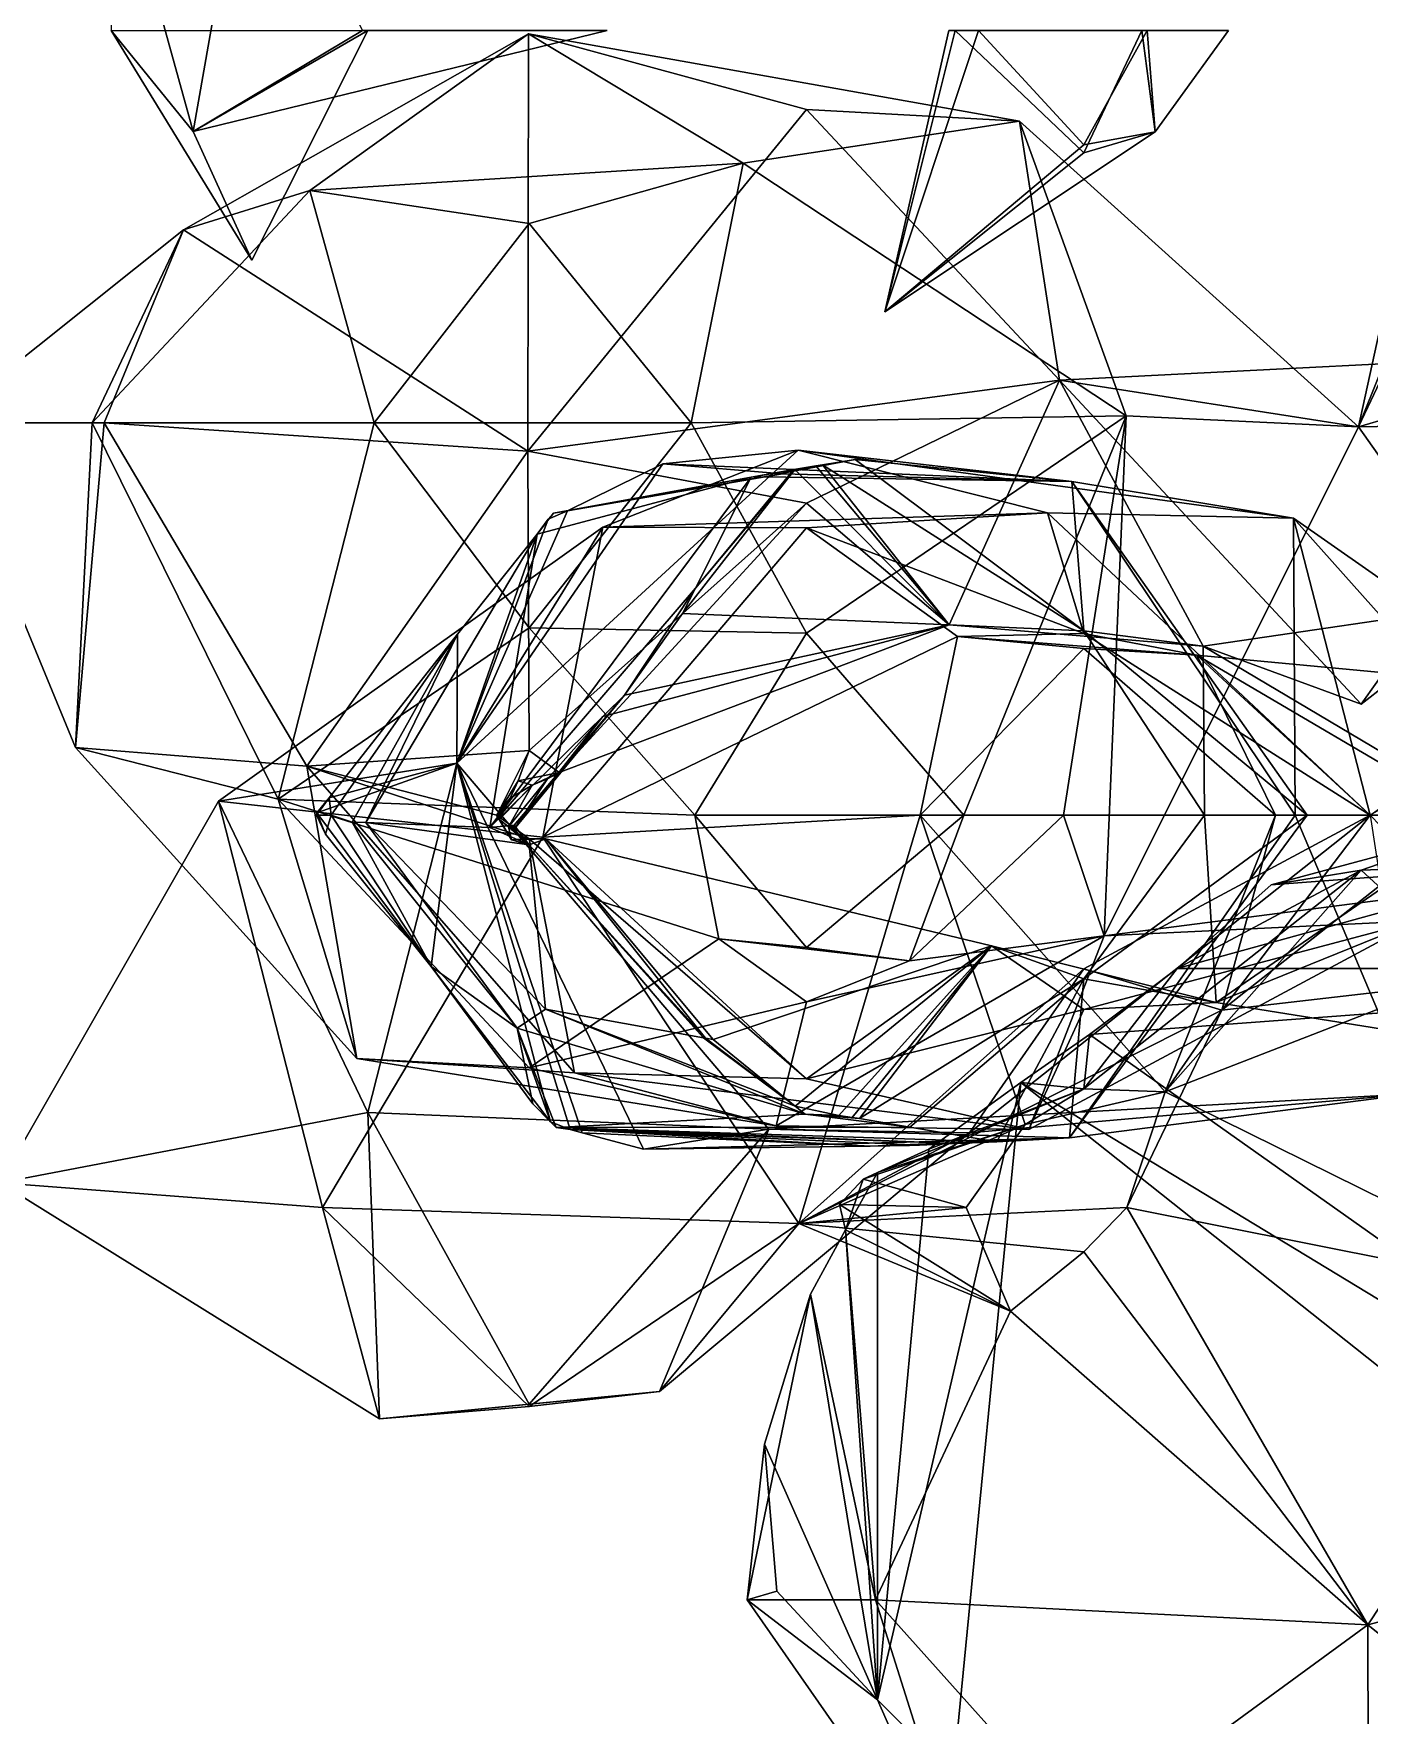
# Model space of a CAD drawing. Extents: x 290095 to 295679, y 4553756 to 4561441.
# Drawn here: x 294181.7 to 294242.3, y 4559275.8 to 4559352.2 of the extents above; entities that cross this region are included whole.
import ezdxf

# ---------------------------------------------------------------- set-up
doc = ezdxf.new("R2010")
doc.units = 0
doc.layers.add('Au_ppm_Pref_-_0_5', color=7, linetype='CONTINUOUS')

msp = doc.modelspace()

# ---------------------------------------------------------------- linework, layer by layer
at = {"layer": 'Au_ppm_Pref_-_0_5'}
for points in [[(294185.096, 4559361.518, 1882.766), (294188.91, 4559347.785, 1881.885), (294191.565, 4559362.943, 1879.242)], [(294196.594, 4559352.37, 1880.395), (294191.565, 4559362.943, 1879.242), (294188.91, 4559347.785, 1881.885)], [(294188.91, 4559347.785, 1881.885), (294185.096, 4559361.518, 1882.766), (294185.185, 4559352.37, 1885.774)], [(294196.842, 4559352.37, 1885.254), (294191.565, 4559341.931, 1886.245), (294185.185, 4559352.37, 1885.774)], [(294188.91, 4559347.785, 1881.885), (294185.185, 4559352.37, 1885.774), (294191.565, 4559341.931, 1886.245)], [(294204.101, 4559333.259, 1858.168), (294188.457, 4559343.314, 1854.525), (294204.137, 4559352.217, 1853.047)], [(294204.137, 4559352.217, 1853.047), (294188.457, 4559343.314, 1854.525), (294194.203, 4559345.102, 1848.309)], [(294196.842, 4559352.37, 1885.254), (294188.91, 4559347.785, 1881.885), (294191.565, 4559341.931, 1886.245)], [(294196.842, 4559352.37, 1885.254), (294207.712, 4559352.37, 1882.766), (294188.91, 4559347.785, 1881.885)], [(294188.91, 4559347.785, 1881.885), (294207.712, 4559352.37, 1882.766), (294196.594, 4559352.37, 1880.395)], [(294194.203, 4559345.102, 1848.309), (294213.885, 4559346.333, 1847.785), (294204.137, 4559352.217, 1853.047)], [(294204.137, 4559352.217, 1853.047), (294216.764, 4559348.78, 1857.812), (294204.101, 4559333.259, 1858.168)], [(294213.885, 4559346.333, 1847.785), (294226.45, 4559348.251, 1853.069), (294204.137, 4559352.217, 1853.047)], [(294226.45, 4559348.251, 1853.069), (294216.764, 4559348.78, 1857.812), (294204.137, 4559352.217, 1853.047)], [(294220.328, 4559339.593, 1876.827), (294223.231, 4559352.37, 1876.827), (294223.524, 4559352.37, 1879.579)], [(294220.328, 4559339.593, 1876.827), (294223.524, 4559352.37, 1879.579), (294229.363, 4559346.81, 1878.68)], [(294223.231, 4559352.37, 1876.827), (294220.328, 4559339.593, 1876.827), (294224.586, 4559352.37, 1874.575)], [(294220.328, 4559339.593, 1876.827), (294229.363, 4559347.167, 1875.092), (294224.586, 4559352.37, 1874.575)], [(294229.363, 4559346.81, 1878.68), (294223.524, 4559352.37, 1879.579), (294231.999, 4559352.37, 1878.069)], [(294232.25, 4559352.37, 1875.465), (294224.586, 4559352.37, 1874.575), (294229.363, 4559347.167, 1875.092)], [(294232.615, 4559347.77, 1876.827), (294229.363, 4559346.81, 1878.68), (294231.999, 4559352.37, 1878.069)], [(294232.615, 4559347.77, 1876.827), (294232.25, 4559352.37, 1875.465), (294229.363, 4559347.167, 1875.092)], [(294235.938, 4559352.37, 1876.827), (294232.615, 4559347.77, 1876.827), (294231.999, 4559352.37, 1878.069)], [(294232.615, 4559347.77, 1876.827), (294235.938, 4559352.37, 1876.827), (294232.25, 4559352.37, 1875.465)], [(294249.076, 4559352.37, 1855.655), (294253.357, 4559337.761, 1860.586), (294241.847, 4559334.371, 1853.103)], [(294249.076, 4559352.37, 1855.655), (294241.847, 4559334.371, 1853.103), (294245.782, 4559352.37, 1853.069)], [(294255.488, 4559334.607, 1847.739), (294250.388, 4559352.37, 1851.102), (294241.847, 4559334.371, 1853.103)], [(294241.847, 4559334.371, 1853.103), (294250.388, 4559352.37, 1851.102), (294245.782, 4559352.37, 1853.069)], [(294216.764, 4559348.78, 1857.812), (294228.26, 4559336.48, 1859.311), (294204.101, 4559333.259, 1858.168)], [(294226.45, 4559348.251, 1853.069), (294228.26, 4559336.48, 1859.311), (294216.764, 4559348.78, 1857.812)], [(294213.885, 4559346.333, 1847.785), (294231.292, 4559334.859, 1846.567), (294226.45, 4559348.251, 1853.069)], [(294241.847, 4559334.371, 1853.103), (294228.26, 4559336.48, 1859.311), (294226.45, 4559348.251, 1853.069)], [(294226.45, 4559348.251, 1853.069), (294231.292, 4559334.859, 1846.567), (294241.847, 4559334.371, 1853.103)], [(294232.615, 4559347.77, 1876.827), (294220.328, 4559339.593, 1876.827), (294229.363, 4559346.81, 1878.68)], [(294220.328, 4559339.593, 1876.827), (294232.615, 4559347.77, 1876.827), (294229.363, 4559347.167, 1875.092)], [(294213.885, 4559346.333, 1847.785), (294194.203, 4559345.102, 1848.309), (294204.164, 4559343.599, 1844.114)], [(294213.885, 4559346.333, 1847.785), (294204.164, 4559343.599, 1844.114), (294211.529, 4559334.552, 1843.659)], [(294213.885, 4559346.333, 1847.785), (294211.529, 4559334.552, 1843.659), (294231.292, 4559334.859, 1846.567)], [(294194.203, 4559345.102, 1848.309), (294184.319, 4559334.552, 1847.935), (294197.133, 4559334.552, 1843.815)], [(294188.457, 4559343.314, 1854.525), (294184.319, 4559334.552, 1847.935), (294194.203, 4559345.102, 1848.309)], [(294194.203, 4559345.102, 1848.309), (294197.133, 4559334.552, 1843.815), (294204.164, 4559343.599, 1844.114)], [(294204.164, 4559343.599, 1844.114), (294197.133, 4559334.552, 1843.815), (294211.529, 4559334.552, 1843.659)], [(294177.462, 4559334.552, 1853.069), (294188.457, 4559343.314, 1854.525), (294184.857, 4559334.552, 1856.231)], [(294188.457, 4559343.314, 1854.525), (294177.462, 4559334.552, 1853.069), (294184.319, 4559334.552, 1847.935)], [(294204.101, 4559333.259, 1858.168), (294184.857, 4559334.552, 1856.231), (294188.457, 4559343.314, 1854.525)], [(294253.357, 4559337.761, 1860.586), (294241.962, 4559321.767, 1860.686), (294228.26, 4559336.48, 1859.311)], [(294253.357, 4559337.761, 1860.586), (294228.26, 4559336.48, 1859.311), (294241.847, 4559334.371, 1853.103)], [(294247.794, 4559326.304, 1864.948), (294241.962, 4559321.767, 1860.686), (294253.357, 4559337.761, 1860.586)], [(294216.764, 4559330.899, 1863.73), (294204.101, 4559333.259, 1858.168), (294228.26, 4559336.48, 1859.311)], [(294223.25, 4559325.378, 1864.948), (294216.764, 4559330.899, 1863.73), (294228.26, 4559336.48, 1859.311)], [(294223.25, 4559325.378, 1864.948), (294228.26, 4559336.48, 1859.311), (294234.786, 4559324.404, 1864.948)], [(294234.786, 4559324.404, 1864.948), (294228.26, 4559336.48, 1859.311), (294241.962, 4559321.767, 1860.686)], [(294183.565, 4559319.807, 1853.069), (294177.462, 4559334.552, 1853.069), (294184.857, 4559334.552, 1856.231)], [(294177.462, 4559334.552, 1853.069), (294183.565, 4559319.807, 1853.069), (294184.319, 4559334.552, 1847.935)], [(294192.771, 4559317.458, 1847.3), (294184.319, 4559334.552, 1847.935), (294183.565, 4559319.807, 1853.069)], [(294194.069, 4559318.952, 1857.848), (294183.565, 4559319.807, 1853.069), (294184.857, 4559334.552, 1856.231)], [(294184.319, 4559334.552, 1847.935), (294192.771, 4559317.458, 1847.3), (294197.133, 4559334.552, 1843.815)], [(294204.101, 4559333.259, 1858.168), (294194.069, 4559318.952, 1857.848), (294184.857, 4559334.552, 1856.231)], [(294192.771, 4559317.458, 1847.3), (294204.164, 4559325.238, 1844.025), (294197.133, 4559334.552, 1843.815)], [(294211.529, 4559334.552, 1843.659), (294197.133, 4559334.552, 1843.815), (294204.164, 4559325.238, 1844.025)], [(294204.164, 4559325.238, 1844.025), (294216.764, 4559324.998, 1844.375), (294211.529, 4559334.552, 1843.659)], [(294211.529, 4559334.552, 1843.659), (294216.764, 4559324.998, 1844.375), (294231.292, 4559334.859, 1846.567)], [(294223.916, 4559316.734, 1843.758), (294231.292, 4559334.859, 1846.567), (294216.764, 4559324.998, 1844.375)], [(294228.443, 4559316.734, 1847.13), (294231.292, 4559334.859, 1846.567), (294223.916, 4559316.734, 1843.758)], [(294228.443, 4559316.734, 1847.13), (294230.292, 4559311.246, 1852.702), (294231.292, 4559334.859, 1846.567)], [(294231.292, 4559334.859, 1846.567), (294230.292, 4559311.246, 1852.702), (294241.847, 4559334.371, 1853.103)], [(294230.292, 4559311.246, 1852.702), (294255.866, 4559314.552, 1853.052), (294241.847, 4559334.371, 1853.103)], [(294255.866, 4559314.552, 1853.052), (294255.488, 4559334.607, 1847.739), (294241.847, 4559334.371, 1853.103)], [(294204.164, 4559319.671, 1863.969), (294194.069, 4559318.952, 1857.848), (294204.101, 4559333.259, 1858.168)], [(294210.242, 4559332.683, 1873.405), (294216.387, 4559333.309, 1876.893), (294200.885, 4559319.086, 1876.187)], [(294216.387, 4559333.309, 1876.893), (294207.518, 4559329.809, 1882.766), (294200.885, 4559319.086, 1876.187)], [(294216.764, 4559330.899, 1863.73), (294204.164, 4559319.671, 1863.969), (294204.101, 4559333.259, 1858.168)], [(294227.713, 4559330.456, 1882.179), (294207.518, 4559329.809, 1882.766), (294216.387, 4559333.309, 1876.893)], [(294210.242, 4559332.683, 1873.405), (294228.823, 4559331.889, 1871.521), (294216.387, 4559333.309, 1876.893)], [(294214.261, 4559332.077, 1866.3), (294218.983, 4559332.888, 1866.549), (294214.832, 4559332.096, 1871.136)], [(294214.261, 4559332.077, 1866.3), (294217.496, 4559332.647, 1865.562), (294218.983, 4559332.888, 1866.549)], [(294228.823, 4559331.889, 1871.521), (294214.832, 4559332.096, 1871.136), (294218.983, 4559332.888, 1866.549)], [(294227.713, 4559330.456, 1882.179), (294216.387, 4559333.309, 1876.893), (294238.897, 4559330.218, 1876.827)], [(294238.897, 4559330.218, 1876.827), (294216.387, 4559333.309, 1876.893), (294228.823, 4559331.889, 1871.521)], [(294217.496, 4559332.647, 1865.562), (294229.363, 4559325.095, 1867.735), (294218.983, 4559332.888, 1866.549)], [(294229.363, 4559325.095, 1867.735), (294228.823, 4559331.889, 1871.521), (294218.983, 4559332.888, 1866.549)], [(294200.885, 4559319.086, 1876.187), (294205.915, 4559330.543, 1872.036), (294210.242, 4559332.683, 1873.405)], [(294211.72, 4559327.032, 1865.394), (294214.261, 4559332.077, 1866.3), (294202.388, 4559316.173, 1866.137)], [(294214.261, 4559332.077, 1866.3), (294204.527, 4559329.494, 1871.714), (294202.388, 4559316.173, 1866.137)], [(294204.527, 4559329.494, 1871.714), (294214.261, 4559332.077, 1866.3), (294205.27, 4559330.437, 1871.696)], [(294205.27, 4559330.437, 1871.696), (294215.673, 4559332.23, 1871.835), (294205.915, 4559330.543, 1872.036)], [(294205.27, 4559330.437, 1871.696), (294214.832, 4559332.096, 1871.136), (294215.673, 4559332.23, 1871.835)], [(294205.27, 4559330.437, 1871.696), (294214.261, 4559332.077, 1866.3), (294214.832, 4559332.096, 1871.136)], [(294215.673, 4559332.23, 1871.835), (294210.242, 4559332.683, 1873.405), (294205.915, 4559330.543, 1872.036)], [(294210.242, 4559332.683, 1873.405), (294215.673, 4559332.23, 1871.835), (294228.823, 4559331.889, 1871.521)], [(294211.72, 4559327.032, 1865.394), (294211.141, 4559325.882, 1865.188), (294216.234, 4559332.432, 1865.405)], [(294211.141, 4559325.882, 1865.188), (294223.25, 4559325.378, 1864.948), (294216.234, 4559332.432, 1865.405)], [(294216.193, 4559332.424, 1865.424), (294211.72, 4559327.032, 1865.394), (294216.234, 4559332.432, 1865.405)], [(294216.193, 4559332.424, 1865.424), (294214.261, 4559332.077, 1866.3), (294211.72, 4559327.032, 1865.394)], [(294216.193, 4559332.424, 1865.424), (294217.496, 4559332.647, 1865.562), (294214.261, 4559332.077, 1866.3)], [(294214.832, 4559332.096, 1871.136), (294228.823, 4559331.889, 1871.521), (294215.673, 4559332.23, 1871.835)], [(294216.193, 4559332.424, 1865.424), (294217.195, 4559332.598, 1865.396), (294217.496, 4559332.647, 1865.562)], [(294216.234, 4559332.432, 1865.405), (294217.195, 4559332.598, 1865.396), (294216.193, 4559332.424, 1865.424)], [(294217.195, 4559332.598, 1865.396), (294216.234, 4559332.432, 1865.405), (294223.25, 4559325.378, 1864.948)], [(294223.25, 4559325.378, 1864.948), (294217.496, 4559332.647, 1865.562), (294217.195, 4559332.598, 1865.396)], [(294229.363, 4559325.095, 1867.735), (294217.496, 4559332.647, 1865.562), (294223.25, 4559325.378, 1864.948)], [(294238.974, 4559316.734, 1872.296), (294238.897, 4559330.218, 1876.827), (294228.823, 4559331.889, 1871.521)], [(294239.519, 4559316.734, 1870.887), (294238.974, 4559316.734, 1872.296), (294228.823, 4559331.889, 1871.521)], [(294239.519, 4559316.734, 1870.887), (294228.823, 4559331.889, 1871.521), (294229.363, 4559325.095, 1867.735)], [(294200.885, 4559319.086, 1876.187), (294205.034, 4559330.169, 1871.718), (294205.915, 4559330.543, 1872.036)], [(294216.764, 4559330.899, 1863.73), (294205.531, 4559318.667, 1864.948), (294204.164, 4559319.671, 1863.969)], [(294205.27, 4559330.437, 1871.696), (294205.034, 4559330.169, 1871.718), (294204.527, 4559329.494, 1871.714)], [(294205.915, 4559330.543, 1872.036), (294205.034, 4559330.169, 1871.718), (294205.27, 4559330.437, 1871.696)], [(294205.531, 4559318.667, 1864.948), (294216.764, 4559330.899, 1863.73), (294223.25, 4559325.378, 1864.948)], [(294216.764, 4559329.773, 1887.112), (294207.518, 4559329.809, 1882.766), (294227.713, 4559330.456, 1882.179)], [(294216.764, 4559329.773, 1887.112), (294227.713, 4559330.456, 1882.179), (294229.363, 4559324.985, 1885.955)], [(294242.373, 4559316.734, 1882.894), (294229.363, 4559324.985, 1885.955), (294227.713, 4559330.456, 1882.179)], [(294242.373, 4559316.734, 1882.894), (294227.713, 4559330.456, 1882.179), (294238.897, 4559330.218, 1876.827)], [(294204.787, 4559315.73, 1888.466), (294190.057, 4559317.37, 1883.001), (294207.518, 4559329.809, 1882.766)], [(294207.518, 4559329.809, 1882.766), (294190.057, 4559317.37, 1883.001), (294200.885, 4559319.086, 1876.187)], [(294205.034, 4559330.169, 1871.718), (294200.885, 4559319.086, 1876.187), (294204.527, 4559329.494, 1871.714)], [(294216.764, 4559329.773, 1887.112), (294204.787, 4559315.73, 1888.466), (294207.518, 4559329.809, 1882.766)], [(294216.764, 4559329.773, 1887.112), (294223.629, 4559324.842, 1888.705), (294204.787, 4559315.73, 1888.466)], [(294216.764, 4559329.773, 1887.112), (294229.363, 4559324.985, 1885.955), (294223.629, 4559324.842, 1888.705)], [(294250.938, 4559316.734, 1875.118), (294251.023, 4559321.738, 1876.827), (294238.897, 4559330.218, 1876.827)], [(294250.938, 4559316.734, 1875.118), (294238.897, 4559330.218, 1876.827), (294238.974, 4559316.734, 1872.296)], [(294242.373, 4559316.734, 1882.894), (294238.897, 4559330.218, 1876.827), (294251.023, 4559321.738, 1876.827)], [(294204.527, 4559329.494, 1871.714), (294200.911, 4559324.953, 1871.474), (294196.748, 4559316.391, 1869.495)], [(294202.388, 4559316.173, 1866.137), (294204.527, 4559329.494, 1871.714), (294196.748, 4559316.391, 1869.495)], [(294200.911, 4559324.953, 1871.474), (294204.527, 4559329.494, 1871.714), (294200.885, 4559319.086, 1876.187)], [(294208.5, 4559322.173, 1865.06), (294211.72, 4559327.032, 1865.394), (294202.388, 4559316.173, 1866.137)], [(294211.72, 4559327.032, 1865.394), (294208.5, 4559322.173, 1865.06), (294211.141, 4559325.882, 1865.188)], [(294223.25, 4559325.378, 1864.948), (294211.141, 4559325.882, 1865.188), (294208.5, 4559322.173, 1865.06)], [(294247.731, 4559316.734, 1868.168), (294234.786, 4559324.404, 1864.948), (294247.794, 4559326.304, 1864.948)], [(294234.786, 4559324.404, 1864.948), (294241.962, 4559321.767, 1860.686), (294247.794, 4559326.304, 1864.948)], [(294211.694, 4559316.734, 1844.74), (294204.164, 4559325.238, 1844.025), (294192.771, 4559317.458, 1847.3)], [(294204.164, 4559325.238, 1844.025), (294211.694, 4559316.734, 1844.74), (294216.764, 4559324.998, 1844.375)], [(294207.513, 4559321.216, 1865.033), (294205.531, 4559318.667, 1864.948), (294223.25, 4559325.378, 1864.948)], [(294223.25, 4559325.378, 1864.948), (294208.5, 4559322.173, 1865.06), (294207.513, 4559321.216, 1865.033)], [(294223.25, 4559325.378, 1864.948), (294234.786, 4559324.404, 1864.948), (294229.363, 4559325.095, 1867.735)], [(294234.848, 4559316.734, 1867.534), (294229.363, 4559325.095, 1867.735), (294234.786, 4559324.404, 1864.948)], [(294239.519, 4559316.734, 1870.887), (294229.363, 4559325.095, 1867.735), (294234.848, 4559316.734, 1867.534)], [(294200.911, 4559324.953, 1871.474), (294200.885, 4559319.086, 1876.187), (294195.084, 4559317.514, 1871.184)], [(294195.176, 4559316.734, 1870.575), (294200.911, 4559324.953, 1871.474), (294195.084, 4559317.514, 1871.184)], [(294196.132, 4559316.415, 1869.861), (294200.911, 4559324.953, 1871.474), (294195.176, 4559316.734, 1870.575)], [(294196.748, 4559316.391, 1869.495), (294200.911, 4559324.953, 1871.474), (294196.132, 4559316.415, 1869.861)], [(294223.629, 4559324.842, 1888.705), (294221.928, 4559316.734, 1892.21), (294204.787, 4559315.73, 1888.466)], [(294216.764, 4559324.998, 1844.375), (294211.694, 4559316.734, 1844.74), (294223.916, 4559316.734, 1843.758)], [(294223.629, 4559324.842, 1888.705), (294229.363, 4559324.305, 1891.229), (294221.928, 4559316.734, 1892.21)], [(294238.078, 4559316.734, 1892.813), (294221.928, 4559316.734, 1892.21), (294229.363, 4559324.305, 1891.229)], [(294223.629, 4559324.842, 1888.705), (294229.363, 4559324.985, 1885.955), (294234.497, 4559323.994, 1888.705)], [(294223.629, 4559324.842, 1888.705), (294234.497, 4559323.994, 1888.705), (294229.363, 4559324.305, 1891.229)], [(294242.373, 4559316.734, 1882.894), (294234.497, 4559323.994, 1888.705), (294229.363, 4559324.985, 1885.955)], [(294238.078, 4559316.734, 1892.813), (294229.363, 4559324.305, 1891.229), (294234.497, 4559323.994, 1888.705)], [(294247.731, 4559316.734, 1868.168), (294234.848, 4559316.734, 1867.534), (294234.786, 4559324.404, 1864.948)], [(294246.881, 4559316.734, 1892.326), (294238.078, 4559316.734, 1892.813), (294234.497, 4559323.994, 1888.705)], [(294246.881, 4559316.734, 1892.326), (294234.497, 4559323.994, 1888.705), (294250.483, 4559322.502, 1888.705)], [(294242.373, 4559316.734, 1882.894), (294250.483, 4559322.502, 1888.705), (294234.497, 4559323.994, 1888.705)], [(294208.5, 4559322.173, 1865.06), (294202.388, 4559316.173, 1866.137), (294203.48, 4559316.268, 1865.426)], [(294203.488, 4559316.097, 1865.33), (294208.5, 4559322.173, 1865.06), (294203.48, 4559316.268, 1865.426)], [(294208.5, 4559322.173, 1865.06), (294203.488, 4559316.097, 1865.33), (294207.513, 4559321.216, 1865.033)], [(294207.513, 4559321.216, 1865.033), (294203.488, 4559316.097, 1865.33), (294205.007, 4559318.381, 1865.1)], [(294205.007, 4559318.381, 1865.1), (294205.531, 4559318.667, 1864.948), (294207.513, 4559321.216, 1865.033)], [(294192.771, 4559317.458, 1847.3), (294183.565, 4559319.807, 1853.069), (294196.342, 4559305.671, 1853.069)], [(294196.342, 4559305.671, 1853.069), (294183.565, 4559319.807, 1853.069), (294194.069, 4559318.952, 1857.848)], [(294200.885, 4559319.086, 1876.187), (294190.057, 4559317.37, 1883.001), (294196.835, 4559303.224, 1877.875)], [(294204.164, 4559319.671, 1863.969), (294202.694, 4559316.734, 1864.255), (294194.069, 4559318.952, 1857.848)], [(294204.164, 4559315.661, 1864.59), (294206.235, 4559305.03, 1857.947), (294194.069, 4559318.952, 1857.848)], [(294204.164, 4559315.661, 1864.59), (294194.069, 4559318.952, 1857.848), (294202.694, 4559316.734, 1864.255)], [(294196.342, 4559305.671, 1853.069), (294194.069, 4559318.952, 1857.848), (294206.235, 4559305.03, 1857.947)], [(294199.71, 4559309.857, 1871.213), (294194.524, 4559316.839, 1871.124), (294200.885, 4559319.086, 1876.187)], [(294195.084, 4559317.514, 1871.184), (294200.885, 4559319.086, 1876.187), (294194.524, 4559316.839, 1871.124)], [(294215.059, 4559302.462, 1877.464), (294200.885, 4559319.086, 1876.187), (294196.835, 4559303.224, 1877.875)], [(294199.71, 4559309.857, 1871.213), (294200.885, 4559319.086, 1876.187), (294205.139, 4559302.806, 1871.424)], [(294206.028, 4559302.449, 1871.817), (294200.885, 4559319.086, 1876.187), (294206.573, 4559302.305, 1872.091)], [(294205.139, 4559302.806, 1871.424), (294200.885, 4559319.086, 1876.187), (294206.028, 4559302.449, 1871.817)], [(294206.573, 4559302.305, 1872.091), (294200.885, 4559319.086, 1876.187), (294209.362, 4559301.563, 1873.495)], [(294200.885, 4559319.086, 1876.187), (294215.059, 4559302.462, 1877.464), (294209.362, 4559301.563, 1873.495)], [(294204.164, 4559319.671, 1863.969), (294203.676, 4559318.281, 1864.662), (294202.694, 4559316.734, 1864.255)], [(294205.531, 4559318.667, 1864.948), (294203.676, 4559318.281, 1864.662), (294204.164, 4559319.671, 1863.969)], [(294202.694, 4559316.734, 1864.255), (294203.676, 4559318.281, 1864.662), (294203.303, 4559317.494, 1864.795)], [(294204.309, 4559318.097, 1864.948), (294205.007, 4559318.381, 1865.1), (294203.236, 4559316.199, 1865.207)], [(294205.007, 4559318.381, 1865.1), (294203.488, 4559316.097, 1865.33), (294203.236, 4559316.199, 1865.207)], [(294203.676, 4559318.281, 1864.662), (294204.309, 4559318.097, 1864.948), (294203.303, 4559317.494, 1864.795)], [(294205.531, 4559318.667, 1864.948), (294204.309, 4559318.097, 1864.948), (294203.676, 4559318.281, 1864.662)], [(294205.531, 4559318.667, 1864.948), (294205.007, 4559318.381, 1865.1), (294204.309, 4559318.097, 1864.948)], [(294204.164, 4559305.259, 1849.244), (294212.792, 4559311.117, 1847.13), (294192.771, 4559317.458, 1847.3)], [(294192.771, 4559317.458, 1847.3), (294212.792, 4559311.117, 1847.13), (294211.694, 4559316.734, 1844.74)], [(294192.771, 4559317.458, 1847.3), (294196.342, 4559305.671, 1853.069), (294204.164, 4559305.259, 1849.244)], [(294194.524, 4559316.839, 1871.124), (294194.505, 4559316.734, 1871.064), (294195.084, 4559317.514, 1871.184)], [(294194.505, 4559316.734, 1871.064), (294195.176, 4559316.734, 1870.575), (294195.084, 4559317.514, 1871.184)], [(294203.303, 4559317.494, 1864.795), (294202.69, 4559316.734, 1864.834), (294202.694, 4559316.734, 1864.255)], [(294203.303, 4559317.494, 1864.795), (294202.814, 4559316.525, 1864.948), (294202.69, 4559316.734, 1864.834)], [(294202.814, 4559316.525, 1864.948), (294204.309, 4559318.097, 1864.948), (294203.236, 4559316.199, 1865.207)], [(294203.303, 4559317.494, 1864.795), (294204.309, 4559318.097, 1864.948), (294202.814, 4559316.525, 1864.948)], [(294190.057, 4559317.37, 1883.001), (294194.777, 4559298.916, 1887.191), (294180.122, 4559300.025, 1882.766)], [(294180.122, 4559300.025, 1882.766), (294196.835, 4559303.224, 1877.875), (294190.057, 4559317.37, 1883.001)], [(294204.787, 4559315.73, 1888.466), (294194.777, 4559298.916, 1887.191), (294190.057, 4559317.37, 1883.001)], [(294194.913, 4559315.86, 1870.922), (294194.505, 4559316.734, 1871.064), (294194.524, 4559316.839, 1871.124)], [(294194.505, 4559316.734, 1871.064), (294194.913, 4559315.86, 1870.922), (294195.176, 4559316.734, 1870.575)], [(294199.71, 4559309.857, 1871.213), (294194.913, 4559315.86, 1870.922), (294194.524, 4559316.839, 1871.124)], [(294194.913, 4559315.86, 1870.922), (294199.71, 4559309.857, 1871.213), (294195.176, 4559316.734, 1870.575)], [(294195.176, 4559316.734, 1870.575), (294199.71, 4559309.857, 1871.213), (294196.132, 4559316.415, 1869.861)], [(294202.69, 4559316.734, 1864.834), (294202.814, 4559316.525, 1864.948), (294203.367, 4559315.606, 1864.948)], [(294203.367, 4559315.606, 1864.948), (294202.694, 4559316.734, 1864.255), (294202.69, 4559316.734, 1864.834)], [(294203.367, 4559315.606, 1864.948), (294204.164, 4559315.661, 1864.59), (294202.694, 4559316.734, 1864.255)], [(294204.787, 4559315.73, 1888.466), (294221.928, 4559316.734, 1892.21), (294216.421, 4559298.177, 1889.059)], [(294212.792, 4559311.117, 1847.13), (294216.764, 4559310.718, 1845.125), (294211.694, 4559316.734, 1844.74)], [(294223.916, 4559316.734, 1843.758), (294211.694, 4559316.734, 1844.74), (294216.764, 4559310.718, 1845.125)], [(294226.703, 4559302.678, 1894.645), (294216.421, 4559298.177, 1889.059), (294221.928, 4559316.734, 1892.21)], [(294221.449, 4559310.108, 1847.13), (294223.916, 4559316.734, 1843.758), (294216.764, 4559310.718, 1845.125)], [(294228.443, 4559316.734, 1847.13), (294221.449, 4559310.108, 1847.13), (294230.292, 4559311.246, 1852.702)], [(294228.443, 4559316.734, 1847.13), (294223.916, 4559316.734, 1843.758), (294221.449, 4559310.108, 1847.13)], [(294233.071, 4559304.16, 1894.645), (294226.703, 4559302.678, 1894.645), (294221.928, 4559316.734, 1892.21)], [(294233.071, 4559304.16, 1894.645), (294221.928, 4559316.734, 1892.21), (294238.078, 4559316.734, 1892.813)], [(294242.373, 4559316.734, 1882.894), (294224.174, 4559302.301, 1882.275), (294229.363, 4559309.749, 1886.377)], [(294242.373, 4559316.734, 1882.894), (294244.316, 4559304.069, 1876.827), (294224.174, 4559302.301, 1882.275)], [(294238.974, 4559316.734, 1872.296), (294239.519, 4559316.734, 1870.887), (294228.711, 4559302.069, 1871.631)], [(294238.974, 4559316.734, 1872.296), (294228.711, 4559302.069, 1871.631), (294244.316, 4559304.069, 1876.827)], [(294239.519, 4559316.734, 1870.887), (294229.363, 4559309.291, 1867.429), (294228.711, 4559302.069, 1871.631)], [(294235.631, 4559307.869, 1888.705), (294242.373, 4559316.734, 1882.894), (294229.363, 4559309.749, 1886.377)], [(294239.519, 4559316.734, 1870.887), (294234.848, 4559316.734, 1867.534), (294229.363, 4559309.291, 1867.429)], [(294234.848, 4559316.734, 1867.534), (294235.385, 4559308.217, 1864.948), (294229.363, 4559309.291, 1867.429)], [(294235.631, 4559307.869, 1888.705), (294233.071, 4559304.16, 1894.645), (294238.078, 4559316.734, 1892.813)], [(294247.731, 4559316.734, 1868.168), (294235.385, 4559308.217, 1864.948), (294234.848, 4559316.734, 1867.534)], [(294247.731, 4559316.734, 1868.168), (294247.199, 4559306.322, 1864.948), (294235.385, 4559308.217, 1864.948)], [(294235.631, 4559307.869, 1888.705), (294238.078, 4559316.734, 1892.813), (294246.881, 4559316.734, 1892.326)], [(294235.631, 4559307.869, 1888.705), (294246.881, 4559316.734, 1892.326), (294249.421, 4559309.465, 1888.705)], [(294235.631, 4559307.869, 1888.705), (294249.421, 4559309.465, 1888.705), (294242.373, 4559316.734, 1882.894)], [(294250.938, 4559316.734, 1875.118), (294238.974, 4559316.734, 1872.296), (294244.316, 4559304.069, 1876.827)], [(294203.623, 4559307.059, 1869.415), (294196.748, 4559316.391, 1869.495), (294196.132, 4559316.415, 1869.861)], [(294196.132, 4559316.415, 1869.861), (294199.71, 4559309.857, 1871.213), (294203.623, 4559307.059, 1869.415)], [(294202.388, 4559316.173, 1866.137), (294196.748, 4559316.391, 1869.495), (294204.164, 4559315.384, 1865.398)], [(294204.917, 4559307.924, 1868.239), (294196.748, 4559316.391, 1869.495), (294203.623, 4559307.059, 1869.415)], [(294204.917, 4559307.924, 1868.239), (294204.164, 4559315.384, 1865.398), (294196.748, 4559316.391, 1869.495)], [(294203.48, 4559316.268, 1865.426), (294202.388, 4559316.173, 1866.137), (294204.164, 4559315.384, 1865.398)], [(294203.367, 4559315.606, 1864.948), (294202.814, 4559316.525, 1864.948), (294203.236, 4559316.199, 1865.207)], [(294203.236, 4559316.199, 1865.207), (294203.488, 4559316.097, 1865.33), (294204.164, 4559315.384, 1865.398)], [(294203.236, 4559316.199, 1865.207), (294204.164, 4559315.384, 1865.398), (294203.367, 4559315.606, 1864.948)], [(294203.488, 4559316.097, 1865.33), (294203.48, 4559316.268, 1865.426), (294204.164, 4559315.384, 1865.398)], [(294237.876, 4559313.571, 1897.625), (294247.577, 4559316.172, 1897.782), (294250.978, 4559314.548, 1897.905)], [(294241.962, 4559314.231, 1895.479), (294247.577, 4559316.172, 1897.782), (294237.876, 4559313.571, 1897.625)], [(294241.962, 4559314.231, 1895.479), (294250.978, 4559314.548, 1897.905), (294247.577, 4559316.172, 1897.782)], [(294204.787, 4559315.73, 1888.466), (294216.421, 4559298.177, 1889.059), (294194.777, 4559298.916, 1887.191)], [(294203.367, 4559315.606, 1864.948), (294204.928, 4559315.655, 1864.948), (294204.164, 4559315.661, 1864.59)], [(294204.164, 4559315.384, 1865.398), (294204.928, 4559315.655, 1864.948), (294203.367, 4559315.606, 1864.948)], [(294204.164, 4559315.661, 1864.59), (294204.928, 4559315.655, 1864.948), (294216.764, 4559304.749, 1863.004)], [(294204.164, 4559315.661, 1864.59), (294216.764, 4559304.749, 1863.004), (294206.235, 4559305.03, 1857.947)], [(294204.928, 4559315.655, 1864.948), (294204.164, 4559315.384, 1865.398), (294212.184, 4559306.596, 1865.615)], [(294204.164, 4559315.384, 1865.398), (294204.917, 4559307.924, 1868.239), (294212.096, 4559306.612, 1865.647)], [(294212.184, 4559306.596, 1865.615), (294204.164, 4559315.384, 1865.398), (294212.096, 4559306.612, 1865.647)], [(294212.528, 4559306.533, 1865.49), (294204.928, 4559315.655, 1864.948), (294212.184, 4559306.596, 1865.615)], [(294225.167, 4559310.8, 1864.948), (294204.928, 4559315.655, 1864.948), (294212.528, 4559306.533, 1865.49)], [(294225.167, 4559310.8, 1864.948), (294216.764, 4559304.749, 1863.004), (294204.928, 4559315.655, 1864.948)], [(294244.549, 4559311.923, 1859.031), (294255.866, 4559314.552, 1853.052), (294230.292, 4559311.246, 1852.702)], [(294237.876, 4559313.571, 1897.625), (294250.978, 4559314.548, 1897.905), (294233.613, 4559309.761, 1897.627)], [(294250.978, 4559314.548, 1897.905), (294270, 4559309.761, 1898.476), (294233.613, 4559309.761, 1897.627)], [(294247.024, 4559309.576, 1894.645), (294250.978, 4559314.548, 1897.905), (294241.962, 4559314.231, 1895.479)], [(294229.363, 4559304.306, 1896.441), (294241.962, 4559314.231, 1895.479), (294233.613, 4559309.761, 1897.627)], [(294241.962, 4559314.231, 1895.479), (294229.363, 4559304.306, 1896.441), (294233.071, 4559304.16, 1894.645)], [(294247.024, 4559309.576, 1894.645), (294241.962, 4559314.231, 1895.479), (294233.071, 4559304.16, 1894.645)], [(294233.613, 4559309.761, 1897.627), (294241.962, 4559314.231, 1895.479), (294237.876, 4559313.571, 1897.625)], [(294229.363, 4559307.909, 1862.006), (294244.549, 4559311.923, 1859.031), (294226.863, 4559302.452, 1859.009)], [(294244.549, 4559311.923, 1859.031), (294230.292, 4559311.246, 1852.702), (294226.863, 4559302.452, 1859.009)], [(294229.363, 4559307.909, 1862.006), (294235.385, 4559308.217, 1864.948), (294244.549, 4559311.923, 1859.031)], [(294235.385, 4559308.217, 1864.948), (294247.199, 4559306.322, 1864.948), (294244.549, 4559311.923, 1859.031)], [(294216.764, 4559308.244, 1849.96), (294212.792, 4559311.117, 1847.13), (294204.164, 4559305.259, 1849.244)], [(294216.257, 4559303.511, 1865.649), (294225.167, 4559310.8, 1864.948), (294212.528, 4559306.533, 1865.49)], [(294221.449, 4559310.108, 1847.13), (294212.792, 4559311.117, 1847.13), (294216.764, 4559308.244, 1849.96)], [(294212.792, 4559311.117, 1847.13), (294221.449, 4559310.108, 1847.13), (294216.764, 4559310.718, 1845.125)], [(294215.387, 4559302.622, 1853.656), (294226.863, 4559302.452, 1859.009), (294230.292, 4559311.246, 1852.702)], [(294216.764, 4559308.244, 1849.96), (294215.387, 4559302.622, 1853.656), (294230.292, 4559311.246, 1852.702)], [(294225.167, 4559310.8, 1864.948), (294216.257, 4559303.511, 1865.649), (294218.232, 4559303.085, 1865.645)], [(294221.449, 4559310.108, 1847.13), (294216.764, 4559308.244, 1849.96), (294230.292, 4559311.246, 1852.702)], [(294229.363, 4559307.909, 1862.006), (294216.764, 4559304.749, 1863.004), (294225.167, 4559310.8, 1864.948)], [(294218.844, 4559302.998, 1865.944), (294225.167, 4559310.8, 1864.948), (294218.232, 4559303.085, 1865.645)], [(294219.175, 4559302.951, 1866.106), (294225.167, 4559310.8, 1864.948), (294218.844, 4559302.998, 1865.944)], [(294229.363, 4559309.291, 1867.429), (294225.167, 4559310.8, 1864.948), (294219.175, 4559302.951, 1866.106)], [(294229.363, 4559309.291, 1867.429), (294235.385, 4559308.217, 1864.948), (294225.167, 4559310.8, 1864.948)], [(294225.167, 4559310.8, 1864.948), (294235.385, 4559308.217, 1864.948), (294229.363, 4559307.909, 1862.006)], [(294204.33, 4559303.623, 1871.286), (294199.71, 4559309.857, 1871.213), (294205.139, 4559302.806, 1871.424)], [(294203.623, 4559307.059, 1869.415), (294199.71, 4559309.857, 1871.213), (294204.33, 4559303.623, 1871.286)], [(294235.631, 4559307.869, 1888.705), (294229.363, 4559309.749, 1886.377), (294216.421, 4559298.177, 1889.059)], [(294229.363, 4559309.749, 1886.377), (294224.174, 4559302.301, 1882.275), (294216.421, 4559298.177, 1889.059)], [(294221.47, 4559302.564, 1867.546), (294229.363, 4559309.291, 1867.429), (294219.175, 4559302.951, 1866.106)], [(294225.412, 4559301.899, 1870.019), (294229.363, 4559309.291, 1867.429), (294221.47, 4559302.564, 1867.546)], [(294228.711, 4559302.069, 1871.631), (294229.363, 4559309.291, 1867.429), (294225.412, 4559301.899, 1870.019)], [(294229.624, 4559306.761, 1898.033), (294229.363, 4559304.306, 1896.441), (294233.613, 4559309.761, 1897.627)], [(294233.613, 4559309.761, 1897.627), (294270, 4559309.761, 1898.476), (294229.624, 4559306.761, 1898.033)], [(294229.624, 4559306.761, 1898.033), (294270, 4559309.761, 1898.476), (294270, 4559278.215, 1903.724)], [(294252.063, 4559294.77, 1892.085), (294247.024, 4559309.576, 1894.645), (294233.071, 4559304.16, 1894.645)], [(294204.917, 4559307.924, 1868.239), (294203.623, 4559307.059, 1869.415), (294216.701, 4559303.151, 1865.667)], [(294216.764, 4559308.244, 1849.96), (294204.164, 4559305.259, 1849.244), (294215.387, 4559302.622, 1853.656)], [(294212.096, 4559306.612, 1865.647), (294204.917, 4559307.924, 1868.239), (294216.257, 4559303.511, 1865.649)], [(294216.257, 4559303.511, 1865.649), (294204.917, 4559307.924, 1868.239), (294216.701, 4559303.151, 1865.667)], [(294216.421, 4559298.177, 1889.059), (294231.321, 4559298.916, 1893.721), (294235.631, 4559307.869, 1888.705)], [(294229.363, 4559307.909, 1862.006), (294226.863, 4559302.452, 1859.009), (294216.764, 4559304.749, 1863.004)], [(294235.631, 4559307.869, 1888.705), (294231.321, 4559298.916, 1893.721), (294233.071, 4559304.16, 1894.645)], [(294205.397, 4559302.547, 1871.467), (294203.623, 4559307.059, 1869.415), (294205.139, 4559302.806, 1871.424)], [(294216.701, 4559303.151, 1865.667), (294203.623, 4559307.059, 1869.415), (294205.397, 4559302.547, 1871.467)], [(294205.139, 4559302.806, 1871.424), (294203.623, 4559307.059, 1869.415), (294204.33, 4559303.623, 1871.286)], [(294229.624, 4559306.761, 1898.033), (294270, 4559278.215, 1903.724), (294226.511, 4559304.593, 1898.321)], [(294229.363, 4559304.306, 1896.441), (294229.624, 4559306.761, 1898.033), (294226.511, 4559304.593, 1898.321)], [(294212.184, 4559306.596, 1865.615), (294212.096, 4559306.612, 1865.647), (294216.257, 4559303.511, 1865.649)], [(294212.528, 4559306.533, 1865.49), (294212.184, 4559306.596, 1865.615), (294216.257, 4559303.511, 1865.649)], [(294204.164, 4559305.259, 1849.244), (294196.342, 4559305.671, 1853.069), (294215.387, 4559302.622, 1853.656)], [(294215.387, 4559302.622, 1853.656), (294196.342, 4559305.671, 1853.069), (294206.235, 4559305.03, 1857.947)], [(294216.764, 4559304.749, 1863.004), (294226.863, 4559302.452, 1859.009), (294206.235, 4559305.03, 1857.947)], [(294206.235, 4559305.03, 1857.947), (294226.863, 4559302.452, 1859.009), (294215.387, 4559302.622, 1853.656)], [(294222.328, 4559301.555, 1898.617), (294226.511, 4559304.593, 1898.321), (294220, 4559276.551, 1902.252)], [(294226.511, 4559304.593, 1898.321), (294223.433, 4559273.134, 1902.889), (294220, 4559276.551, 1902.252)], [(294229.363, 4559304.306, 1896.441), (294226.511, 4559304.593, 1898.321), (294222.328, 4559301.555, 1898.617)], [(294226.511, 4559304.593, 1898.321), (294265.291, 4559273.814, 1904.346), (294223.433, 4559273.134, 1902.889)], [(294226.511, 4559304.593, 1898.321), (294270, 4559278.215, 1903.724), (294265.291, 4559273.814, 1904.346)], [(294215.059, 4559302.462, 1877.464), (294224.174, 4559302.301, 1882.275), (294244.316, 4559304.069, 1876.827)], [(294215.059, 4559302.462, 1877.464), (294244.316, 4559304.069, 1876.827), (294228.711, 4559302.069, 1871.631)], [(294220, 4559300.498, 1898.688), (294229.363, 4559304.306, 1896.441), (294222.328, 4559301.555, 1898.617)], [(294226.703, 4559302.678, 1894.645), (294229.363, 4559304.306, 1896.441), (294220, 4559300.498, 1898.688)], [(294233.071, 4559304.16, 1894.645), (294229.363, 4559304.306, 1896.441), (294226.703, 4559302.678, 1894.645)], [(294252.063, 4559294.77, 1892.085), (294233.071, 4559304.16, 1894.645), (294231.321, 4559298.916, 1893.721)], [(294180.122, 4559300.025, 1882.766), (294197.369, 4559289.306, 1882.766), (294196.835, 4559303.224, 1877.875)], [(294215.059, 4559302.462, 1877.464), (294196.835, 4559303.224, 1877.875), (294204.164, 4559289.983, 1879.788)], [(294197.369, 4559289.306, 1882.766), (294204.164, 4559289.983, 1879.788), (294196.835, 4559303.224, 1877.875)], [(294205.397, 4559302.547, 1871.467), (294221.47, 4559302.564, 1867.546), (294216.701, 4559303.151, 1865.667)], [(294218.232, 4559303.085, 1865.645), (294216.257, 4559303.511, 1865.649), (294216.701, 4559303.151, 1865.667)], [(294218.844, 4559302.998, 1865.944), (294218.232, 4559303.085, 1865.645), (294216.701, 4559303.151, 1865.667)], [(294221.47, 4559302.564, 1867.546), (294219.175, 4559302.951, 1866.106), (294216.701, 4559303.151, 1865.667)], [(294216.701, 4559303.151, 1865.667), (294219.175, 4559302.951, 1866.106), (294218.844, 4559302.998, 1865.944)], [(294215.059, 4559302.462, 1877.464), (294204.164, 4559289.983, 1879.788), (294210.083, 4559290.546, 1882.766)], [(294205.397, 4559302.547, 1871.467), (294205.139, 4559302.806, 1871.424), (294206.028, 4559302.449, 1871.817)], [(294221.47, 4559302.564, 1867.546), (294205.397, 4559302.547, 1871.467), (294225.412, 4559301.899, 1870.019)], [(294205.397, 4559302.547, 1871.467), (294223.557, 4559301.819, 1870.87), (294225.412, 4559301.899, 1870.019)], [(294205.397, 4559302.547, 1871.467), (294206.028, 4559302.449, 1871.817), (294223.557, 4559301.819, 1870.87)], [(294206.028, 4559302.449, 1871.817), (294206.573, 4559302.305, 1872.091), (294219.655, 4559301.7, 1871.709)], [(294223.557, 4559301.819, 1870.87), (294206.028, 4559302.449, 1871.817), (294221.909, 4559301.745, 1871.282)], [(294206.028, 4559302.449, 1871.817), (294219.655, 4559301.7, 1871.709), (294221.909, 4559301.745, 1871.282)], [(294206.573, 4559302.305, 1872.091), (294209.362, 4559301.563, 1873.495), (294219.655, 4559301.7, 1871.709)], [(294215.059, 4559302.462, 1877.464), (294228.711, 4559302.069, 1871.631), (294209.362, 4559301.563, 1873.495)], [(294215.059, 4559302.462, 1877.464), (294210.083, 4559290.546, 1882.766), (294224.174, 4559302.301, 1882.275)], [(294210.083, 4559290.546, 1882.766), (294216.421, 4559298.177, 1889.059), (294224.174, 4559302.301, 1882.275)], [(294226.703, 4559302.678, 1894.645), (294224.027, 4559298.916, 1894.645), (294216.421, 4559298.177, 1889.059)], [(294226.703, 4559302.678, 1894.645), (294219.336, 4559300.204, 1898.738), (294224.027, 4559298.916, 1894.645)], [(294219.336, 4559300.204, 1898.738), (294226.703, 4559302.678, 1894.645), (294220, 4559300.498, 1898.688)], [(294209.362, 4559301.563, 1873.495), (294228.711, 4559302.069, 1871.631), (294219.655, 4559301.7, 1871.709)], [(294228.711, 4559302.069, 1871.631), (294221.449, 4559301.724, 1871.397), (294219.655, 4559301.7, 1871.709)], [(294221.909, 4559301.745, 1871.282), (294219.655, 4559301.7, 1871.709), (294221.449, 4559301.724, 1871.397)], [(294222.328, 4559301.555, 1898.617), (294220, 4559276.551, 1902.252), (294220, 4559300.498, 1898.688)], [(294228.711, 4559302.069, 1871.631), (294221.909, 4559301.745, 1871.282), (294221.449, 4559301.724, 1871.397)], [(294221.909, 4559301.745, 1871.282), (294228.711, 4559302.069, 1871.631), (294223.557, 4559301.819, 1870.87)], [(294223.557, 4559301.819, 1870.87), (294228.711, 4559302.069, 1871.631), (294225.412, 4559301.899, 1870.019)], [(294194.777, 4559298.916, 1887.191), (294197.369, 4559289.306, 1882.766), (294180.122, 4559300.025, 1882.766)], [(294219.336, 4559300.204, 1898.738), (294218.537, 4559297.892, 1899.089), (294218.27, 4559299.053, 1898.919)], [(294224.027, 4559298.916, 1894.645), (294219.336, 4559300.204, 1898.738), (294218.27, 4559299.053, 1898.919)], [(294220, 4559300.498, 1898.688), (294218.537, 4559297.892, 1899.089), (294219.336, 4559300.204, 1898.738)], [(294220, 4559276.551, 1902.252), (294218.537, 4559297.892, 1899.089), (294220, 4559300.498, 1898.688)], [(294194.777, 4559298.916, 1887.191), (294216.421, 4559298.177, 1889.059), (294204.164, 4559289.879, 1885.778)], [(294194.777, 4559298.916, 1887.191), (294204.164, 4559289.879, 1885.778), (294197.369, 4559289.306, 1882.766)], [(294231.321, 4559298.916, 1893.721), (294216.421, 4559298.177, 1889.059), (294229.363, 4559296.901, 1893.973)], [(294224.027, 4559298.916, 1894.645), (294226.033, 4559294.206, 1894.645), (294216.421, 4559298.177, 1889.059)], [(294226.033, 4559294.206, 1894.645), (294218.27, 4559299.053, 1898.919), (294218.537, 4559297.892, 1899.089)], [(294224.027, 4559298.916, 1894.645), (294218.27, 4559299.053, 1898.919), (294226.033, 4559294.206, 1894.645)], [(294231.321, 4559298.916, 1893.721), (294229.363, 4559296.901, 1893.973), (294242.271, 4559279.952, 1893.89)], [(294242.271, 4559279.952, 1893.89), (294252.063, 4559294.77, 1892.085), (294231.321, 4559298.916, 1893.721)], [(294204.164, 4559289.879, 1885.778), (294216.421, 4559298.177, 1889.059), (294210.083, 4559290.546, 1882.766)], [(294226.033, 4559294.206, 1894.645), (294229.363, 4559296.901, 1893.973), (294216.421, 4559298.177, 1889.059)], [(294218.537, 4559297.892, 1899.089), (294220, 4559276.551, 1902.252), (294216.948, 4559294.975, 1899.538)], [(294219.904, 4559281.098, 1896.125), (294218.537, 4559297.892, 1899.089), (294216.948, 4559294.975, 1899.538)], [(294226.033, 4559294.206, 1894.645), (294218.537, 4559297.892, 1899.089), (294219.904, 4559281.098, 1896.125)], [(294229.363, 4559296.901, 1893.973), (294226.033, 4559294.206, 1894.645), (294242.271, 4559279.952, 1893.89)], [(294216.948, 4559294.975, 1899.538), (294214.857, 4559288.157, 1900.572), (294214.077, 4559281.098, 1900.584)], [(294219.904, 4559281.098, 1896.125), (294216.948, 4559294.975, 1899.538), (294214.077, 4559281.098, 1900.584)], [(294216.948, 4559294.975, 1899.538), (294220, 4559276.551, 1902.252), (294214.857, 4559288.157, 1900.572)], [(294264.063, 4559285.753, 1895.915), (294252.063, 4559294.77, 1892.085), (294242.271, 4559279.952, 1893.89)], [(294226.033, 4559294.206, 1894.645), (294219.904, 4559281.098, 1896.125), (294242.271, 4559279.952, 1893.89)], [(294204.164, 4559289.879, 1885.778), (294210.083, 4559290.546, 1882.766), (294197.369, 4559289.306, 1882.766)], [(294197.369, 4559289.306, 1882.766), (294210.083, 4559290.546, 1882.766), (294204.164, 4559289.983, 1879.788)], [(294214.857, 4559288.157, 1900.572), (294215.417, 4559281.486, 1901.56), (294214.077, 4559281.098, 1900.584)], [(294220, 4559276.551, 1902.252), (294215.417, 4559281.486, 1901.56), (294214.857, 4559288.157, 1900.572)], [(294264.063, 4559285.753, 1895.915), (294242.271, 4559279.952, 1893.89), (294254.561, 4559270.077, 1896.91)], [(294215.417, 4559281.486, 1901.56), (294220, 4559276.551, 1902.252), (294214.077, 4559281.098, 1900.584)], [(294220, 4559276.551, 1902.252), (294224.738, 4559265.807, 1900.584), (294214.077, 4559281.098, 1900.584)], [(294219.904, 4559281.098, 1896.125), (294214.077, 4559281.098, 1900.584), (294224.738, 4559265.807, 1900.584)], [(294229.363, 4559270.529, 1897.061), (294242.271, 4559279.952, 1893.89), (294219.904, 4559281.098, 1896.125)], [(294219.904, 4559281.098, 1896.125), (294224.738, 4559265.807, 1900.584), (294229.363, 4559270.529, 1897.061)], [(294242.311, 4559261.918, 1898.484), (294242.271, 4559279.952, 1893.89), (294229.363, 4559270.529, 1897.061)], [(294242.311, 4559261.918, 1898.484), (294254.561, 4559270.077, 1896.91), (294242.271, 4559279.952, 1893.89)], [(294223.433, 4559273.134, 1902.889), (294224.738, 4559265.807, 1900.584), (294220, 4559276.551, 1902.252)]]:
    msp.add_3dface(points, dxfattribs=at)

doc.saveas('drawing.dxf')
